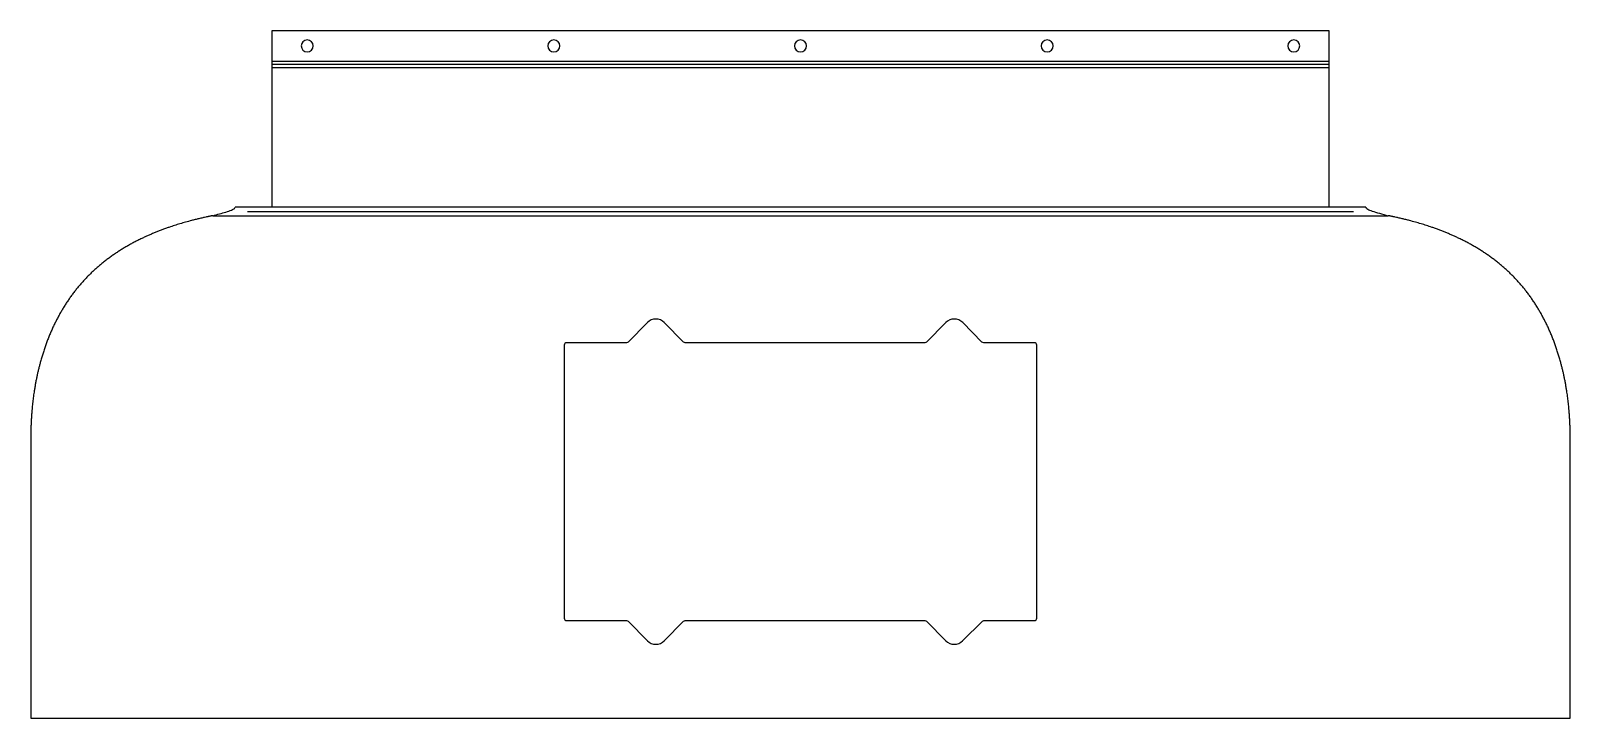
# Model space of a CAD drawing. Header units: millimetres. Extents: x 0 to 650, y 0 to 290.
import ezdxf

# ---------------------------------------------------------------- set-up
doc = ezdxf.new("R2010")
doc.units = ezdxf.units.MM

msp = doc.modelspace()

# ---------------------------------------------------------------- linework, layer by layer
at = {"layer": 'BEND'}
for p, q in [((548.26, 275.84), (101.74, 275.84)), ((91.46, 213.82), (558.54, 213.82))]:
    msp.add_line(p, q, dxfattribs=at)
at = {"layer": 'BEND_EXTENT'}
for p, q in [((101.74, 277.24), (548.26, 277.24)), ((548.26, 274.43), (101.74, 274.43)), ((548.26, 215.63), (101.74, 215.63)), ((76.87, 212.01), (573.13, 212.01))]:
    msp.add_line(p, q, dxfattribs=at)
at = {"layer": 'INTERIOR_PROFILES'}
msp.add_lwpolyline([(276.34, 41.18), (377.51, 41.18, -0.2), (378.22, 40.88), (386.37, 32.65, 0.414214), (393.45, 32.63), (401.78, 40.89, -0.197825), (402.48, 41.18), (423.73, 41.18, 0.414214), (424.73, 42.18), (424.73, 157.38, 0.414214), (423.73, 158.38), (402.34, 158.38, -0.2), (401.63, 158.67), (393.48, 166.9, 0.416667), (386.37, 166.9), (378.22, 158.67, -0.2), (377.51, 158.38), (276.34, 158.38, -0.2), (275.63, 158.67), (267.48, 166.9, 0.416667), (260.37, 166.9), (252.22, 158.67, -0.2), (251.51, 158.38), (226.27, 158.38, 0.414214), (225.27, 157.38), (225.27, 42.18, 0.414214), (226.27, 41.18), (251.51, 41.18, -0.2), (252.22, 40.88), (260.37, 32.65, 0.416667), (267.48, 32.65), (275.63, 40.88, -0.2)], format="xyb", close=True, dxfattribs=at)
at = {"layer": 'INTERIOR_PROFILES', "extrusion": (0, 0, -1)}
for centre in [(-116.74, 283.62), (-220.87, 283.62), (-325, 283.62), (-429.13, 283.62), (-533.26, 283.62)]:
    msp.add_circle(centre, 2.55, dxfattribs=at)
at = {"layer": 'OUTER_PROFILES'}
for p, q in [((548.26, 290), (101.74, 290)), ((101.74, 290), (101.74, 215.63)), ((548.26, 215.63), (548.26, 290)), ((101.74, 215.63), (86.32, 215.63)), ((563.68, 215.63), (548.26, 215.63)), ((0, 118.72), (0, 0)), ((650, 0), (650, 118.72)), ((0, 0), (650, 0))]:
    msp.add_line(p, q, dxfattribs=at)
for points, degree, knots in [([(76.87, 212.01), (78.77, 212.55), (80.69, 213.05), (82.3, 213.53), (83.26, 213.82), (84.11, 214.11), (84.77, 214.39), (85.08, 214.52), (85.38, 214.66), (85.67, 214.84), (85.79, 214.92), (85.91, 215), (86.01, 215.09)], 3, [0, 0, 0, 0, 0.578624, 0.578624, 0.578624, 0.924016, 0.924016, 0.924016, 1.085498, 1.085498, 1.085498, 1.157247, 1.157247, 1.157247, 1.157247]), ([(563.68, 215.63), (563.68, 215.42), (563.82, 215.25), (563.94, 215.14), (563.96, 215.12), (563.97, 215.1), (563.99, 215.09)], 3, [0.06775972, 0.06775972, 0.06775972, 0.06775972, 0.12315514, 0.12315514, 0.12315514, 0.13046685, 0.13046685, 0.13046685, 0.13046685]), ([(563.99, 215.09), (564.31, 214.8), (564.83, 214.56), (565.27, 214.37), (565.65, 214.21), (565.96, 214.1), (566.34, 213.97), (568.14, 213.35), (570.65, 212.72), (573.13, 212.01)], 3, [0.1304668, 0.1304668, 0.1304668, 0.1304668, 0.2681036, 0.2681036, 0.2681036, 0.3845143, 0.3845143, 0.3845143, 0.9425264, 0.9425264, 0.9425264, 0.9425264]), ([(76.87, 212.01), (74.56, 211.55), (68.83, 210.31), (60.04, 207.96), (48.8, 203.88), (36.11, 197.14), (24.6, 187.97), (15.33, 176.87), (8.28, 164.05), (3.37, 149.87), (1.06, 137.74), (0.19, 128.34), (0, 121.95), (0, 118.72)], 5, [0.1338205, 0.1338205, 0.1338205, 0.1338205, 0.1338205, 0.1338205, 0.2, 0.3, 0.4, 0.5, 0.6, 0.7, 0.8, 0.9, 1, 1, 1, 1, 1, 1]), ([(650, 118.72), (650, 121.95), (649.81, 128.34), (648.94, 137.74), (646.63, 149.87), (641.72, 164.05), (634.67, 176.87), (625.4, 187.97), (613.89, 197.14), (601.2, 203.88), (589.96, 207.96), (581.17, 210.31), (575.44, 211.55), (573.13, 212.01)], 5, [-1, -1, -1, -1, -1, -1, -0.9, -0.8, -0.7, -0.6, -0.5, -0.4, -0.3, -0.2, -0.1338205, -0.1338205, -0.1338205, -0.1338205, -0.1338205, -0.1338205])]:
    msp.add_open_spline(points, degree=degree, knots=knots, dxfattribs=at)
msp.add_open_spline([(86.01, 215.09), (86.17, 215.23), (86.32, 215.41), (86.32, 215.63)], degree=3, dxfattribs=at)

doc.saveas('drawing.dxf')
